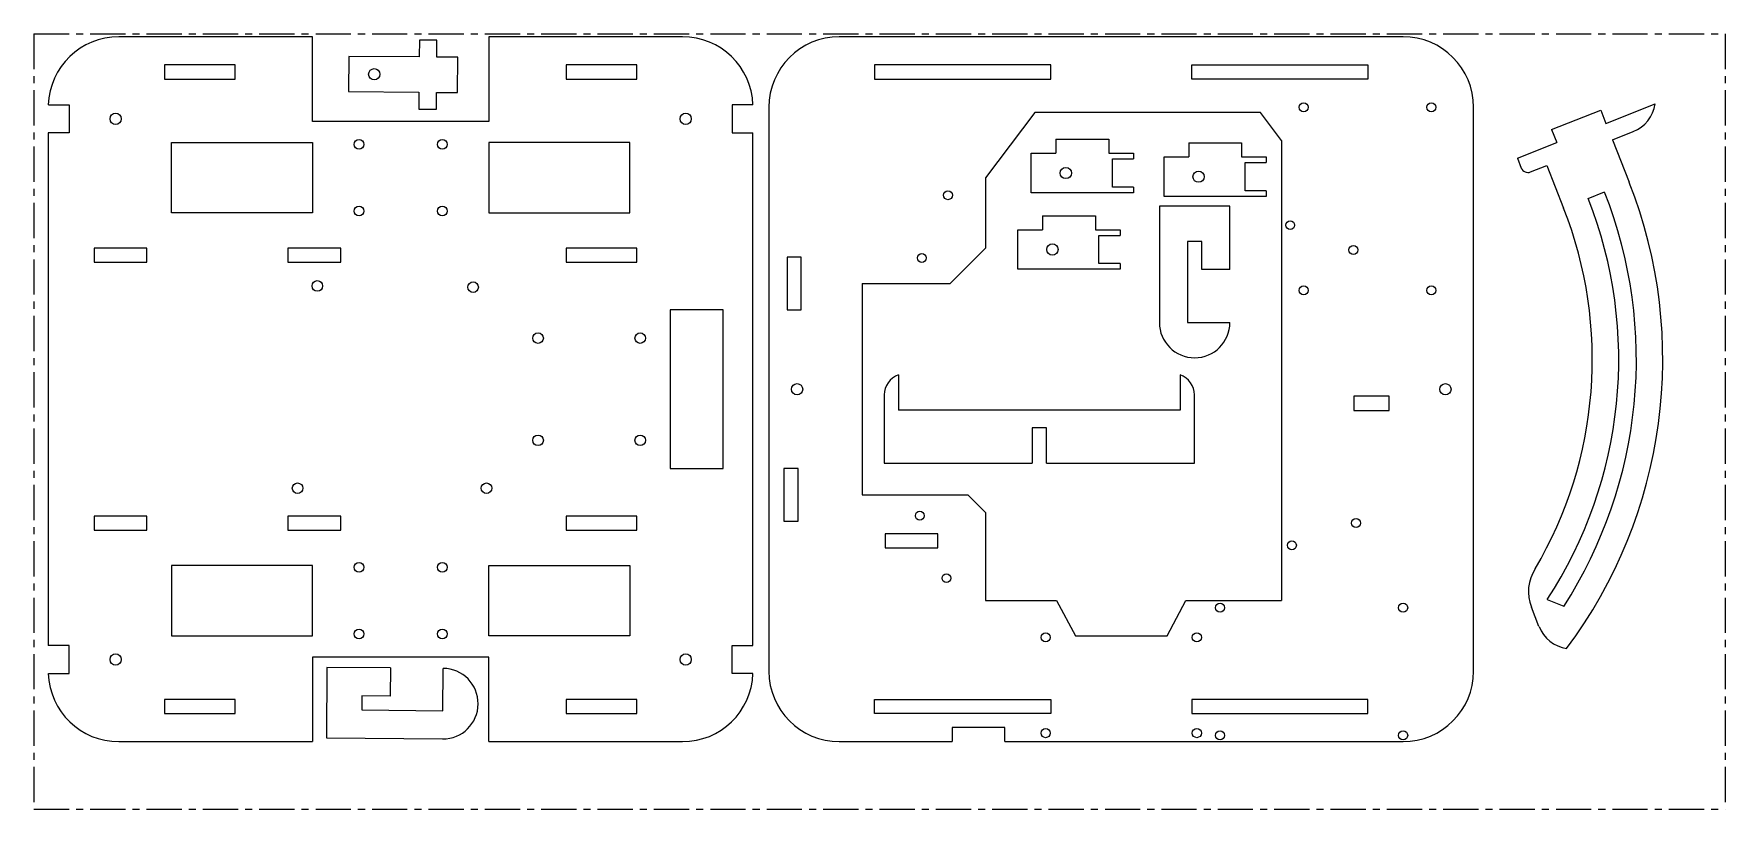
# Model space of a CAD drawing. Header units: inches. Extents: x 0 to 24, y 12.8 to 23.8.
import ezdxf

# ---------------------------------------------------------------- set-up
doc = ezdxf.new("R2010")
doc.units = ezdxf.units.IN
doc.header["$MEASUREMENT"] = 0
doc.linetypes.add('CENTERX2', pattern=[0.8, 0.5, -0.1, 0.1, -0.1])

msp = doc.modelspace()

# ---------------------------------------------------------------- linework, layer by layer
at = {"color": 7, "linetype": 'CENTERX2'}
for p, q in [((0.023, 23.828), (24.023, 23.828)), ((0.023, 23.828), (0.023, 12.828)), ((24.023, 23.828), (24.023, 12.828)), ((0.023, 12.828), (24.023, 12.828))]:
    msp.add_line(p, q, dxfattribs=at)
at = {"color": 7, "linetype": 'Continuous', "lineweight": 25}
for p, q in [((3.978, 23.786), (1.228, 23.786)), ((3.978, 22.586), (3.978, 23.786)), ((9.228, 23.786), (6.478, 23.786)), ((6.478, 23.786), (6.478, 22.586)), ((19.453, 23.786), (11.453, 23.786)), ((5.494, 23.738), (5.491, 23.5)), ((5.743, 23.736), (5.494, 23.738)), ((5.741, 23.497), (5.743, 23.736)), ((2.878, 23.386), (1.878, 23.386)), ((1.878, 23.386), (1.878, 23.186)), ((2.878, 23.186), (2.878, 23.386)), ((4.491, 23.508), (4.487, 23.008)), ((5.491, 23.5), (4.491, 23.508)), ((6.041, 23.495), (5.741, 23.497)), ((6.037, 22.995), (6.041, 23.495)), ((7.578, 23.386), (7.578, 23.186)), ((8.578, 23.386), (7.578, 23.386)), ((8.578, 23.186), (8.578, 23.386)), ((11.953, 23.386), (11.953, 23.186)), ((14.453, 23.386), (11.953, 23.386)), ((14.453, 23.186), (14.453, 23.386)), ((16.453, 23.386), (18.953, 23.386)), ((16.453, 23.186), (16.453, 23.386)), ((18.953, 23.386), (18.953, 23.186)), ((1.878, 23.186), (2.878, 23.186)), ((7.578, 23.186), (8.578, 23.186)), ((11.953, 23.186), (14.453, 23.186)), ((18.953, 23.186), (16.453, 23.186)), ((0.229, 22.822), (0.524, 22.822)), ((0.524, 22.822), (0.524, 22.422)), ((4.487, 23.008), (5.487, 23)), ((5.487, 23), (5.485, 22.761)), ((5.735, 22.759), (5.737, 22.997)), ((5.737, 22.997), (6.037, 22.995)), ((10.228, 22.822), (9.933, 22.822)), ((9.933, 22.822), (9.933, 22.422)), ((22.331, 22.558), (23.029, 22.833)), ((6.478, 22.586), (3.978, 22.586)), ((5.485, 22.761), (5.735, 22.759)), ((10.453, 22.786), (10.453, 14.786)), ((14.228, 22.711), (13.528, 21.786)), ((17.428, 22.711), (14.228, 22.711)), ((17.728, 22.315), (17.428, 22.711)), ((20.453, 14.786), (20.453, 22.786)), ((21.56, 22.47), (22.258, 22.744)), ((22.258, 22.744), (22.331, 22.558)), ((0.228, 22.422), (0.228, 15.151)), ((0.524, 22.422), (0.228, 22.422)), ((9.933, 22.422), (10.228, 22.422)), ((10.228, 15.151), (10.228, 22.422)), ((14.527, 22.333), (14.527, 22.133)), ((14.527, 22.333), (15.277, 22.333)), ((15.277, 22.333), (15.277, 22.133)), ((21.56, 22.47), (21.633, 22.284)), ((22.423, 22.326), (22.718, 22.442)), ((22.423, 22.326), (22.661, 21.721)), ((1.978, 22.286), (3.978, 22.286)), ((1.978, 21.286), (1.978, 22.286)), ((3.978, 22.286), (3.978, 21.286)), ((6.478, 22.286), (6.478, 21.286)), ((8.478, 22.286), (6.478, 22.286)), ((8.478, 21.286), (8.478, 22.286)), ((14.177, 21.573), (14.177, 22.133)), ((14.177, 22.133), (14.527, 22.133)), ((15.277, 22.133), (15.627, 22.133)), ((15.627, 22.133), (15.627, 22.053)), ((16.061, 21.521), (16.061, 22.081)), ((16.061, 22.081), (16.411, 22.081)), ((16.411, 22.281), (16.411, 22.081)), ((16.411, 22.281), (17.161, 22.281)), ((17.161, 22.281), (17.161, 22.081)), ((17.161, 22.081), (17.511, 22.081)), ((17.511, 22.081), (17.511, 22.001)), ((17.728, 22.315), (17.728, 15.786)), ((21.075, 22.064), (21.633, 22.284)), ((15.327, 21.653), (15.327, 22.053)), ((15.327, 22.053), (15.627, 22.053)), ((17.211, 21.601), (17.211, 22.001)), ((17.211, 22.001), (17.511, 22.001)), ((21.075, 22.064), (21.13, 21.924)), ((21.26, 21.868), (21.492, 21.959)), ((21.492, 21.959), (21.731, 21.355)), ((13.528, 21.786), (13.528, 20.786)), ((15.627, 21.653), (15.327, 21.653)), ((15.627, 21.653), (15.627, 21.573)), ((17.511, 21.601), (17.211, 21.601)), ((17.511, 21.601), (17.511, 21.521)), ((15.627, 21.573), (14.177, 21.573)), ((16.995, 21.382), (15.995, 21.382)), ((15.995, 21.382), (15.995, 19.732)), ((17.511, 21.521), (16.061, 21.521)), ((16.995, 20.482), (16.995, 21.382)), ((22.079, 21.492), (22.312, 21.584)), ((3.978, 21.286), (1.978, 21.286)), ((6.478, 21.286), (8.478, 21.286)), ((14.336, 21.248), (14.336, 21.048)), ((14.336, 21.248), (15.086, 21.248)), ((15.086, 21.248), (15.086, 21.048)), ((13.986, 20.488), (13.986, 21.048)), ((13.986, 21.048), (14.336, 21.048)), ((15.086, 21.048), (15.436, 21.048)), ((15.136, 20.568), (15.136, 20.968)), ((15.136, 20.968), (15.436, 20.968)), ((15.436, 21.048), (15.436, 20.968)), ((16.395, 20.882), (16.395, 19.732)), ((16.595, 20.882), (16.395, 20.882)), ((16.595, 20.482), (16.595, 20.882)), ((1.628, 20.786), (0.878, 20.786)), ((0.878, 20.786), (0.878, 20.586)), ((1.628, 20.586), (1.628, 20.786)), ((4.378, 20.786), (3.628, 20.786)), ((3.628, 20.786), (3.628, 20.586)), ((4.378, 20.586), (4.378, 20.786)), ((8.578, 20.786), (7.578, 20.786)), ((7.578, 20.786), (7.578, 20.586)), ((8.578, 20.586), (8.578, 20.786)), ((10.913, 20.661), (10.713, 20.661)), ((10.713, 20.661), (10.713, 19.911)), ((10.913, 19.911), (10.913, 20.661)), ((13.528, 20.786), (13.028, 20.286)), ((0.878, 20.586), (1.628, 20.586)), ((3.628, 20.586), (4.378, 20.586)), ((7.578, 20.586), (8.578, 20.586)), ((15.436, 20.488), (13.986, 20.488)), ((15.436, 20.568), (15.136, 20.568)), ((15.436, 20.568), (15.436, 20.488)), ((16.995, 20.482), (16.595, 20.482)), ((11.778, 20.286), (13.028, 20.286)), ((11.778, 20.286), (11.778, 17.286)), ((9.053, 19.911), (9.053, 17.661)), ((9.803, 19.911), (9.053, 19.911)), ((9.803, 17.661), (9.803, 19.911)), ((10.713, 19.911), (10.913, 19.911)), ((16.395, 19.732), (16.995, 19.732)), ((12.291, 18.988), (12.291, 18.488)), ((16.291, 18.988), (16.291, 18.488)), ((12.091, 18.705), (12.091, 17.738)), ((16.291, 18.488), (12.291, 18.488)), ((16.491, 17.738), (16.491, 18.705)), ((18.753, 18.686), (18.753, 18.486)), ((19.253, 18.686), (18.753, 18.686)), ((18.753, 18.486), (19.253, 18.486)), ((19.253, 18.486), (19.253, 18.686)), ((14.391, 18.238), (14.191, 18.238)), ((14.191, 18.238), (14.191, 17.738)), ((14.391, 17.738), (14.391, 18.238)), ((9.053, 17.661), (9.803, 17.661)), ((10.867, 17.662), (10.667, 17.662)), ((10.667, 17.662), (10.667, 16.912)), ((10.867, 16.912), (10.867, 17.662)), ((12.091, 17.738), (14.191, 17.738)), ((14.391, 17.738), (16.491, 17.738)), ((11.778, 17.286), (13.278, 17.286)), ((13.278, 17.286), (13.528, 17.036)), ((1.628, 16.986), (0.878, 16.986)), ((0.878, 16.986), (0.878, 16.786)), ((1.628, 16.786), (1.628, 16.986)), ((4.378, 16.986), (3.628, 16.986)), ((3.628, 16.986), (3.628, 16.786)), ((4.378, 16.786), (4.378, 16.986)), ((7.578, 16.986), (7.578, 16.786)), ((8.578, 16.986), (7.578, 16.986)), ((8.578, 16.786), (8.578, 16.986)), ((10.667, 16.912), (10.867, 16.912)), ((13.528, 17.036), (13.528, 15.786)), ((0.878, 16.786), (1.628, 16.786)), ((3.628, 16.786), (4.378, 16.786)), ((7.578, 16.786), (8.578, 16.786)), ((12.103, 16.736), (12.103, 16.536)), ((12.853, 16.736), (12.103, 16.736)), ((12.853, 16.536), (12.853, 16.736)), ((12.103, 16.536), (12.853, 16.536)), ((3.978, 16.286), (1.978, 16.286)), ((1.978, 16.286), (1.978, 15.286)), ((3.978, 15.286), (3.978, 16.286)), ((6.478, 16.286), (8.478, 16.286)), ((6.478, 15.286), (6.478, 16.286)), ((8.478, 16.286), (8.478, 15.286)), ((13.528, 15.786), (14.536, 15.786)), ((14.536, 15.786), (14.803, 15.286)), ((16.103, 15.286), (16.37, 15.786)), ((16.37, 15.786), (17.728, 15.786)), ((21.381, 15.419), (21.273, 15.694)), ((21.498, 15.804), (21.732, 15.706)), ((0.524, 15.151), (0.228, 15.151)), ((0.524, 14.751), (0.524, 15.151)), ((1.978, 15.286), (3.978, 15.286)), ((8.478, 15.286), (6.478, 15.286)), ((9.933, 15.151), (10.228, 15.151)), ((9.933, 14.751), (9.933, 15.151)), ((14.803, 15.286), (16.103, 15.286)), ((6.478, 14.986), (3.978, 14.986)), ((3.978, 14.986), (3.978, 13.786)), ((6.478, 13.786), (6.478, 14.986)), ((0.229, 14.751), (0.524, 14.751)), ((4.183, 14.839), (4.174, 13.839)), ((5.083, 14.831), (4.183, 14.839)), ((5.083, 14.831), (5.079, 14.431)), ((5.828, 14.225), (5.833, 14.825)), ((10.228, 14.751), (9.933, 14.751)), ((4.679, 14.435), (4.678, 14.235)), ((5.079, 14.431), (4.679, 14.435)), ((2.878, 14.386), (1.878, 14.386)), ((1.878, 14.386), (1.878, 14.186)), ((1.878, 14.186), (2.878, 14.186)), ((2.878, 14.186), (2.878, 14.386)), ((4.678, 14.235), (5.828, 14.225)), ((7.578, 14.386), (7.578, 14.186)), ((8.578, 14.386), (7.578, 14.386)), ((7.578, 14.186), (8.578, 14.186)), ((8.578, 14.186), (8.578, 14.386)), ((11.953, 14.386), (14.453, 14.386)), ((11.953, 14.186), (11.953, 14.386)), ((14.453, 14.186), (11.953, 14.186)), ((14.453, 14.386), (14.453, 14.186)), ((18.953, 14.386), (16.453, 14.386)), ((16.453, 14.386), (16.453, 14.186)), ((16.453, 14.186), (18.953, 14.186)), ((18.953, 14.186), (18.953, 14.386)), ((13.053, 13.986), (13.053, 13.786)), ((13.803, 13.986), (13.053, 13.986)), ((13.803, 13.786), (13.803, 13.986)), ((1.228, 13.786), (3.978, 13.786)), ((4.174, 13.839), (5.824, 13.825)), ((6.478, 13.786), (9.228, 13.786)), ((11.453, 13.786), (13.053, 13.786)), ((13.803, 13.786), (19.453, 13.786))]:
    msp.add_line(p, q, dxfattribs=at)
for centre, radius in [((4.853, 23.255), 0.08), ((18.042, 22.786), 0.065), ((19.853, 22.786), 0.065), ((1.184, 22.622), 0.08), ((9.273, 22.622), 0.08), ((4.638, 22.259), 0.0689), ((5.819, 22.259), 0.0689), ((14.667, 21.853), 0.08), ((16.551, 21.801), 0.08), ((12.995, 21.538), 0.063), ((4.638, 21.314), 0.0689), ((5.819, 21.314), 0.0689), ((17.851, 21.113), 0.063), ((12.624, 20.648), 0.063), ((14.476, 20.768), 0.08), ((18.748, 20.761), 0.063), ((4.046, 20.251), 0.075), ((6.256, 20.234), 0.075), ((18.042, 20.188), 0.065), ((19.853, 20.188), 0.065), ((7.178, 19.511), 0.075), ((8.628, 19.511), 0.075), ((10.853, 18.786), 0.08), ((20.053, 18.786), 0.08), ((7.178, 18.061), 0.075), ((8.628, 18.061), 0.075), ((3.766, 17.381), 0.075), ((6.446, 17.381), 0.075), ((12.595, 16.991), 0.063), ((18.785, 16.887), 0.063), ((17.875, 16.571), 0.063), ((4.638, 16.259), 0.0689), ((5.819, 16.259), 0.0689), ((12.973, 16.105), 0.063), ((16.855, 15.686), 0.065), ((19.453, 15.686), 0.065), ((4.638, 15.314), 0.0689), ((5.819, 15.314), 0.0689), ((14.38, 15.265), 0.065), ((16.526, 15.265), 0.065), ((1.184, 14.951), 0.08), ((9.273, 14.951), 0.08), ((14.38, 13.907), 0.065), ((16.526, 13.907), 0.065), ((16.855, 13.875), 0.065), ((19.453, 13.875), 0.065)]:
    msp.add_circle(centre, radius, dxfattribs=at)
for centre, radius, start, end in [((1.228, 22.786), 1, 90, 177.9715), ((9.228, 22.786), 1, 2.0285, 90), ((11.453, 22.786), 1, 90, 180), ((19.453, 22.786), 1, 0, 90), ((22.534, 22.907), 0.5, 291.5, 351.5), ((21.223, 21.961), 0.1, 201.5, 291.5), ((16.288, 19.21), 6.85, 323.2021, 21.5), ((16.288, 19.21), 6.225, 326.8285, 21.5), ((16.288, 19.21), 6.475, 327.2302, 21.5), ((16.288, 19.21), 5.85, 329.4761, 21.5), ((16.495, 19.732), 0.5, 180, 270), ((16.495, 19.732), 0.5, 270, 0), ((12.391, 18.705), 0.3, 109.4712, 180), ((16.191, 18.705), 0.3, 0, 70.5288), ((21.831, 15.914), 0.6, 147.1853, 201.5), ((21.847, 15.602), 0.5, 201.5, 261.5), ((1.228, 14.786), 1, 182.0285, 270), ((5.828, 14.325), 0.5, 359.5, 89.5), ((9.228, 14.786), 1, 270, 357.9715), ((11.453, 14.786), 1, 180, 270), ((19.453, 14.786), 1, 270, 0), ((5.828, 14.325), 0.5, 269.5, 359.5)]:
    msp.add_arc(centre, radius, start, end, dxfattribs=at)

doc.saveas('drawing.dxf')
